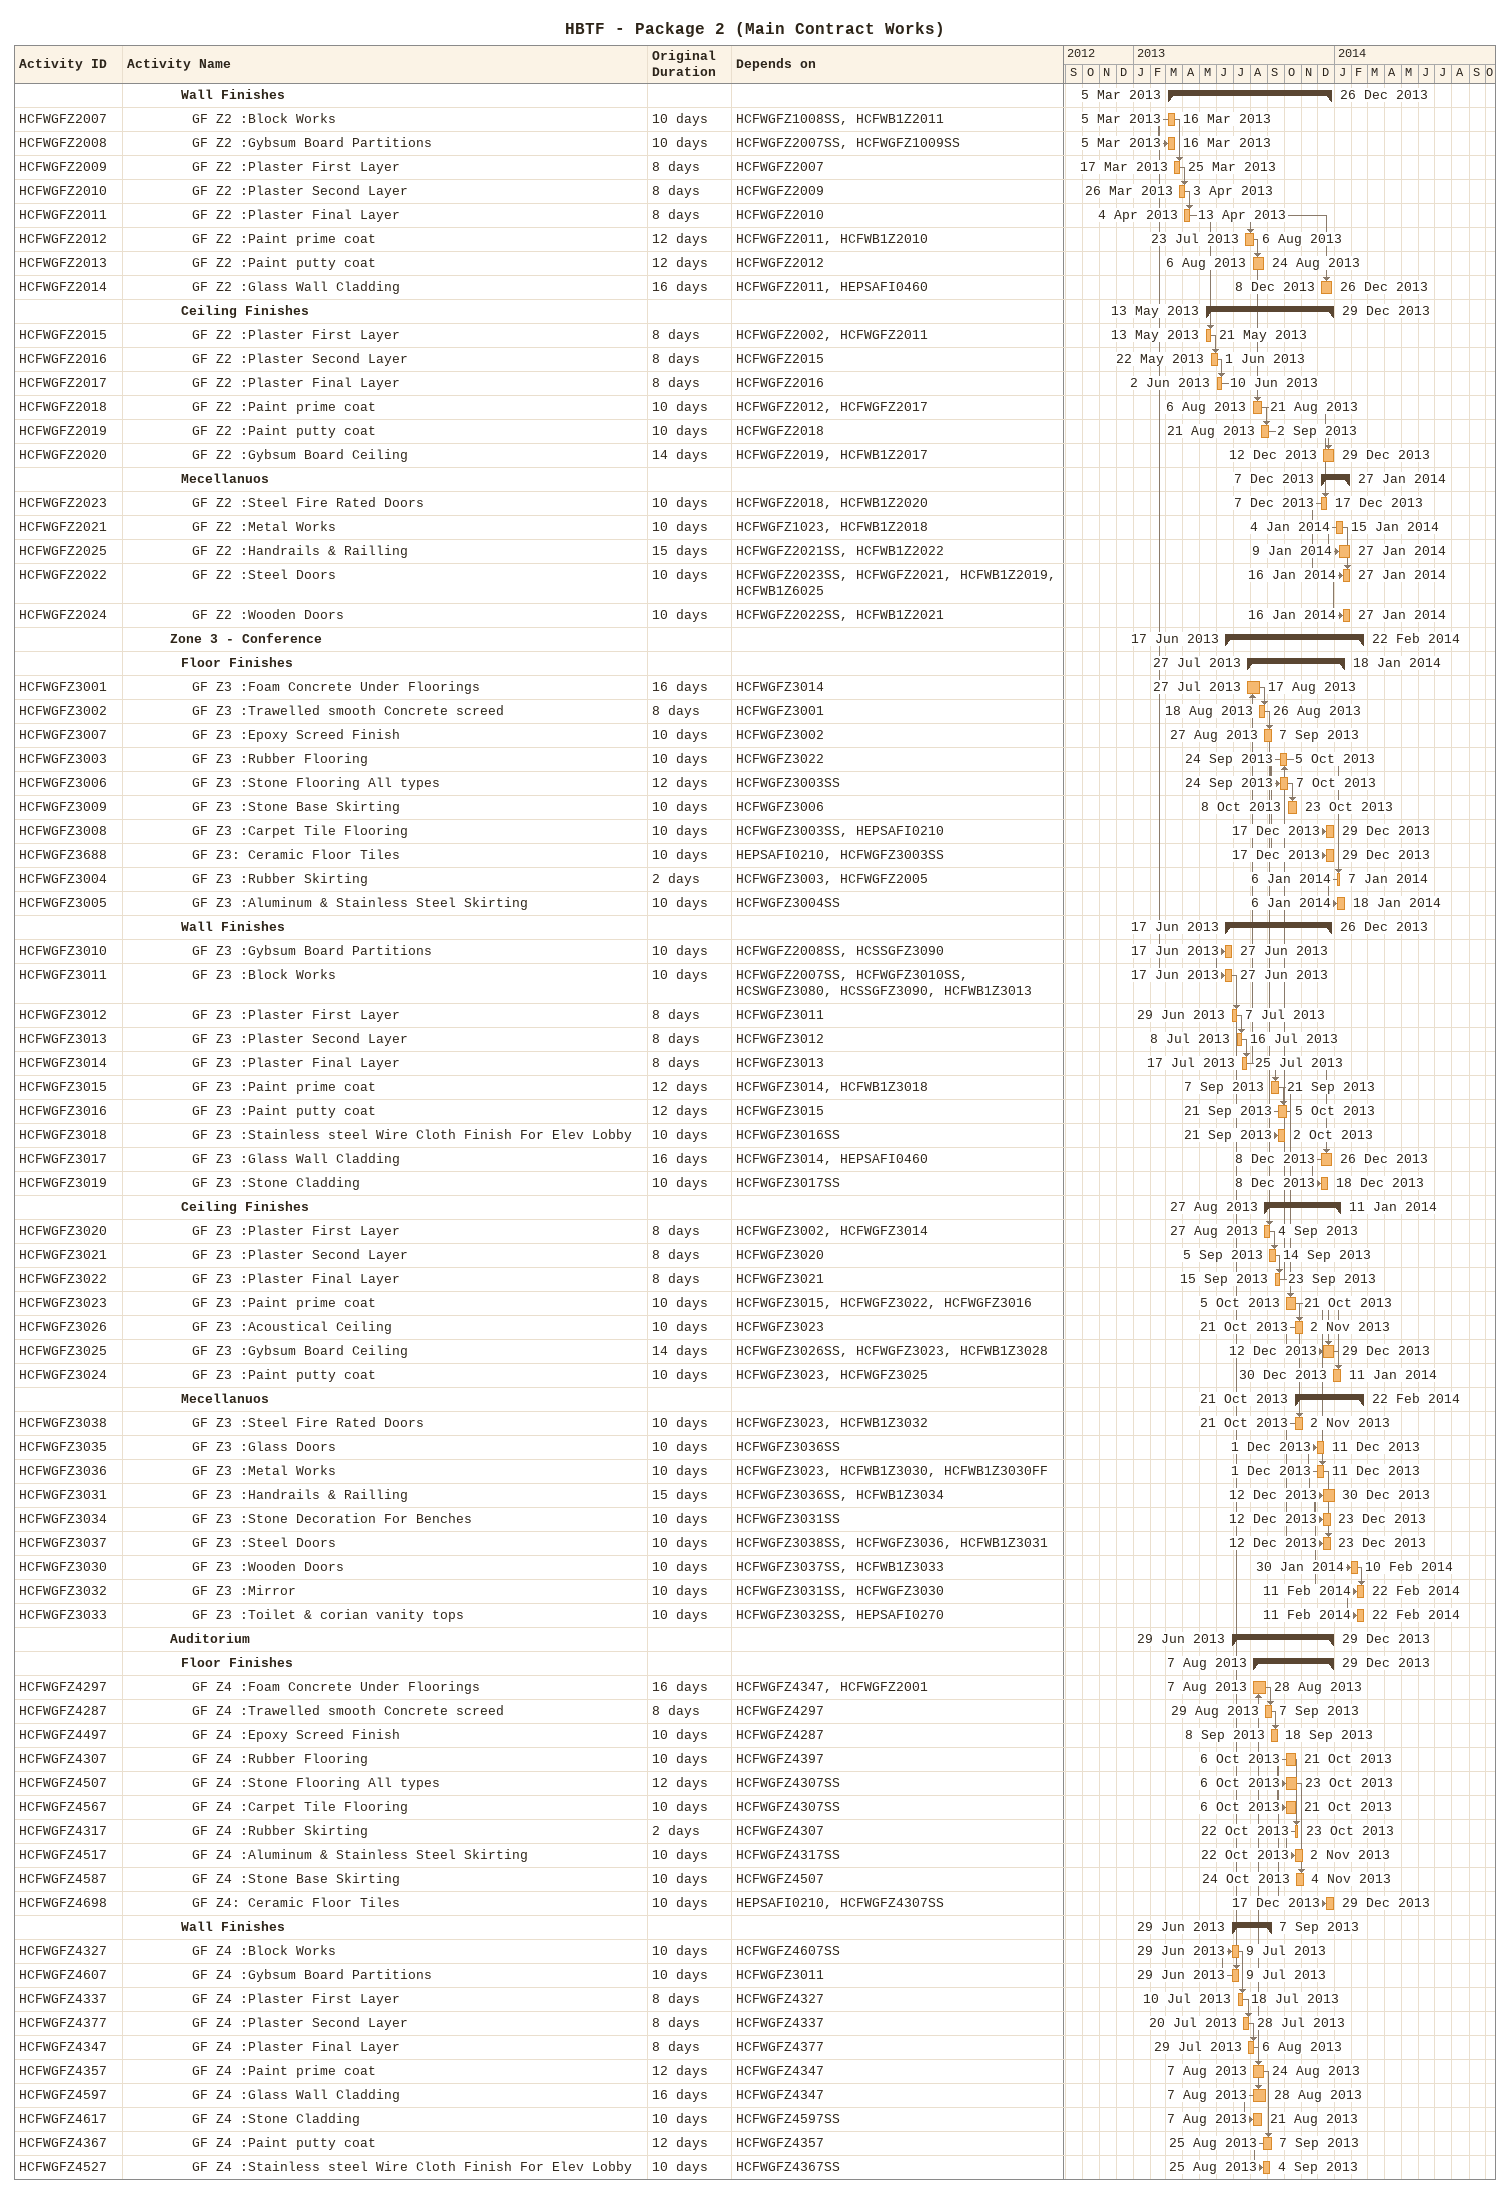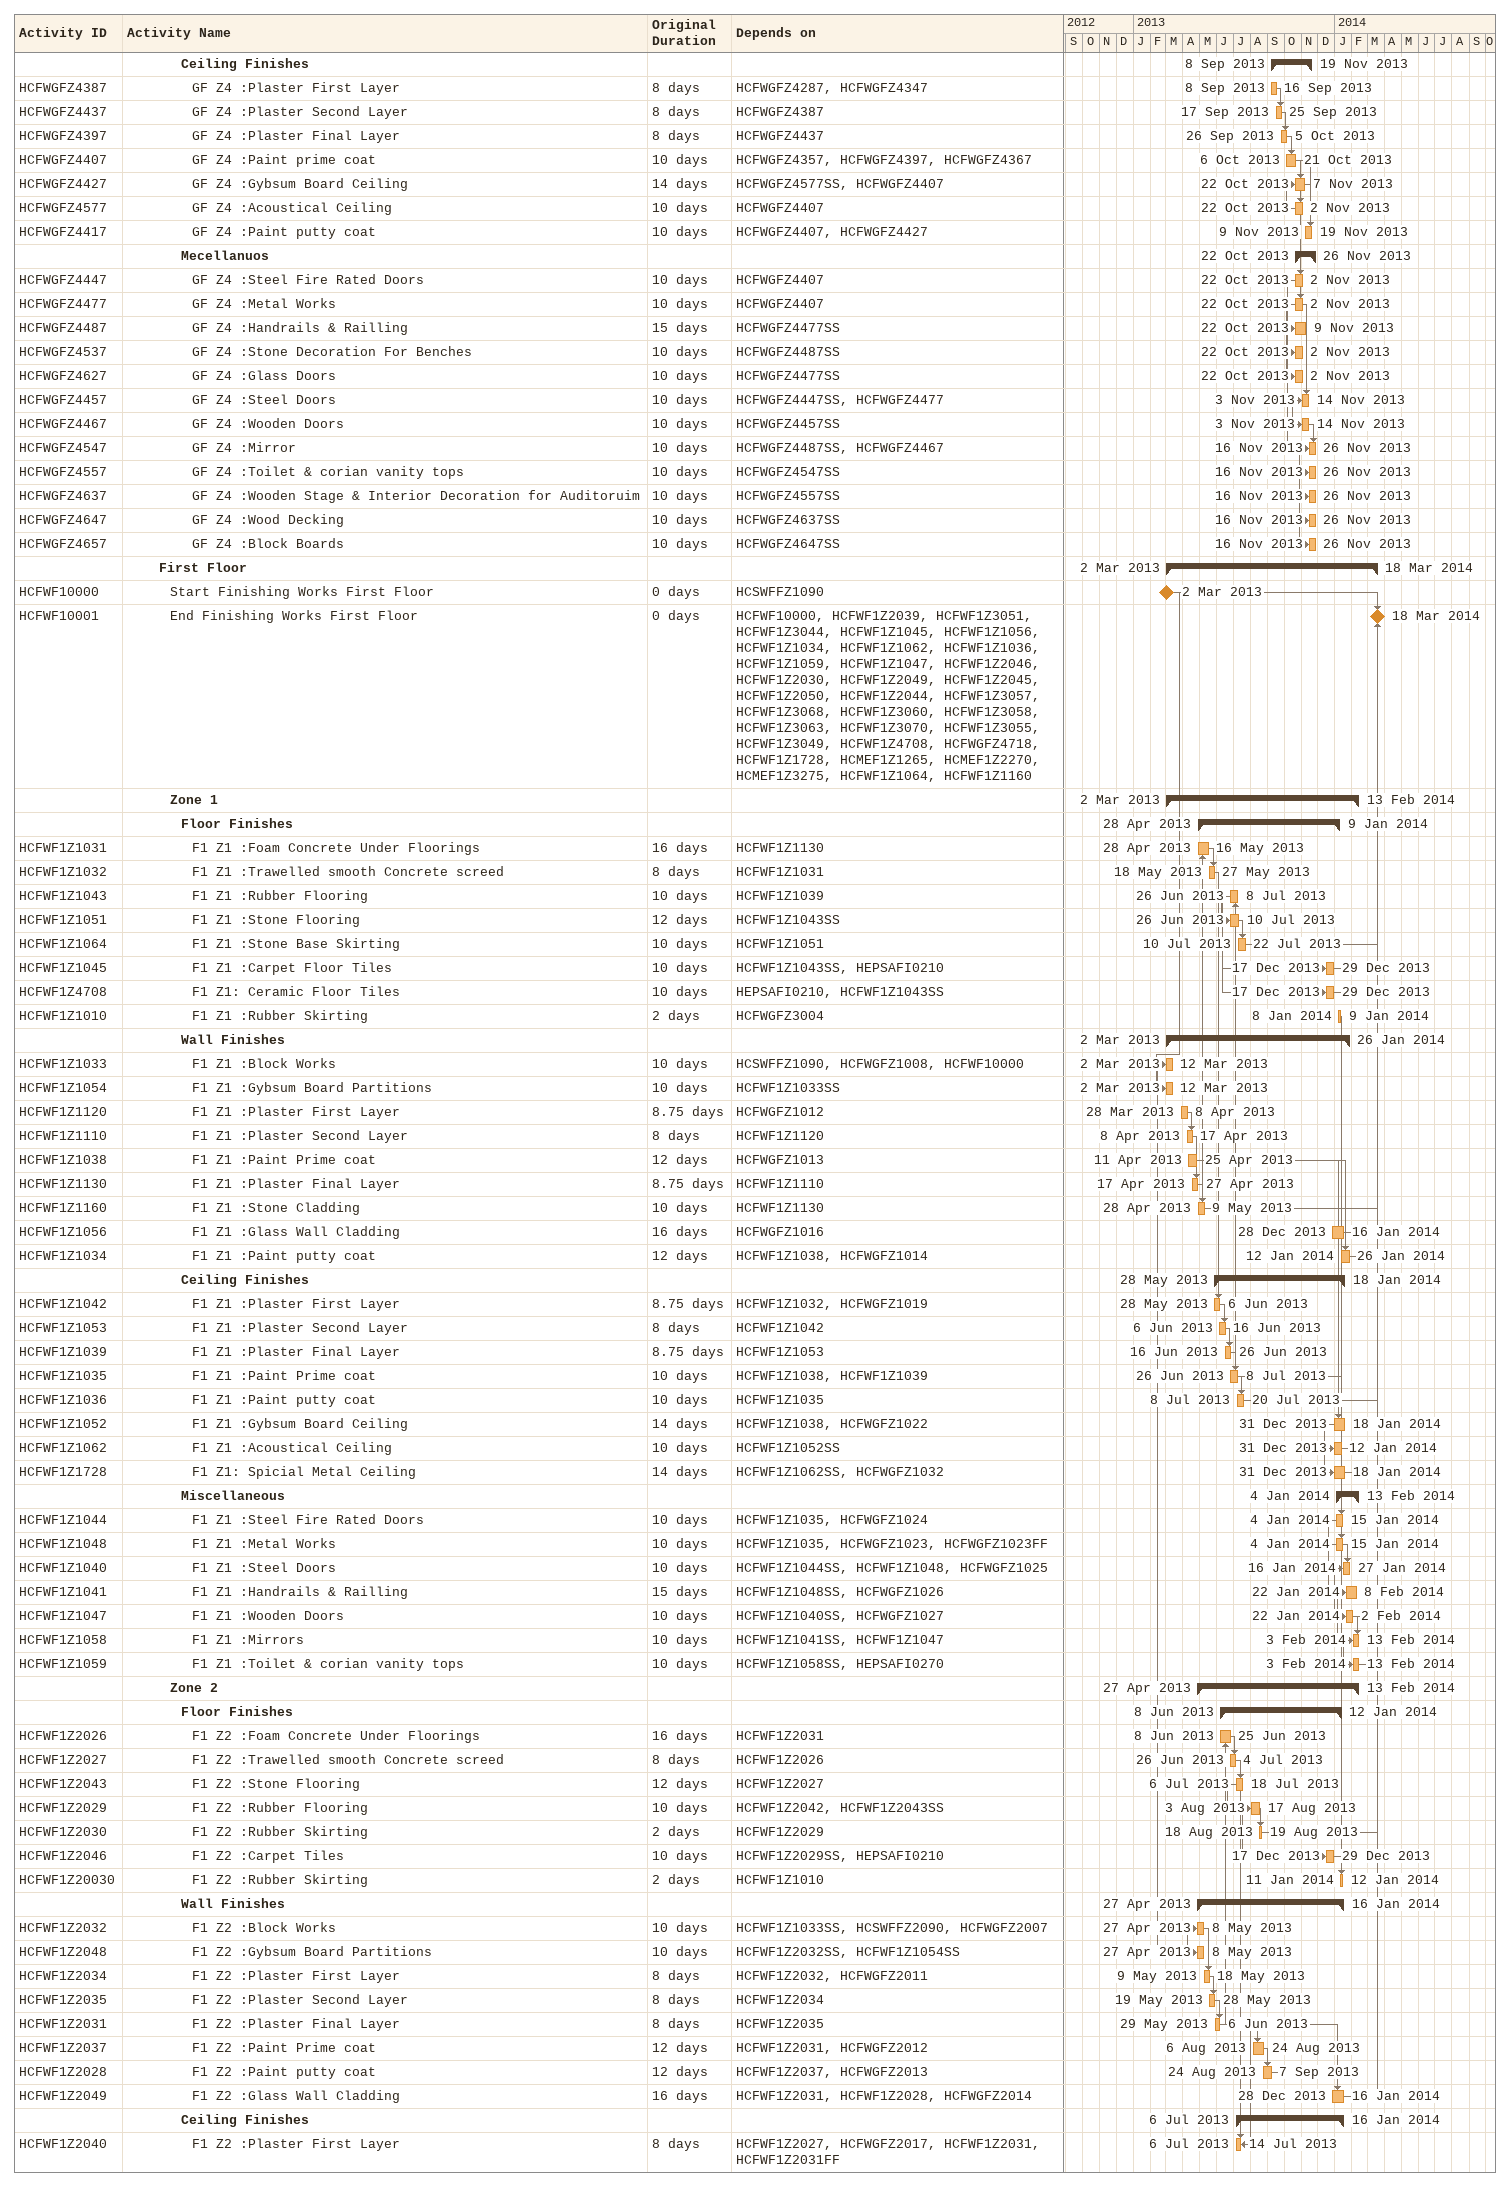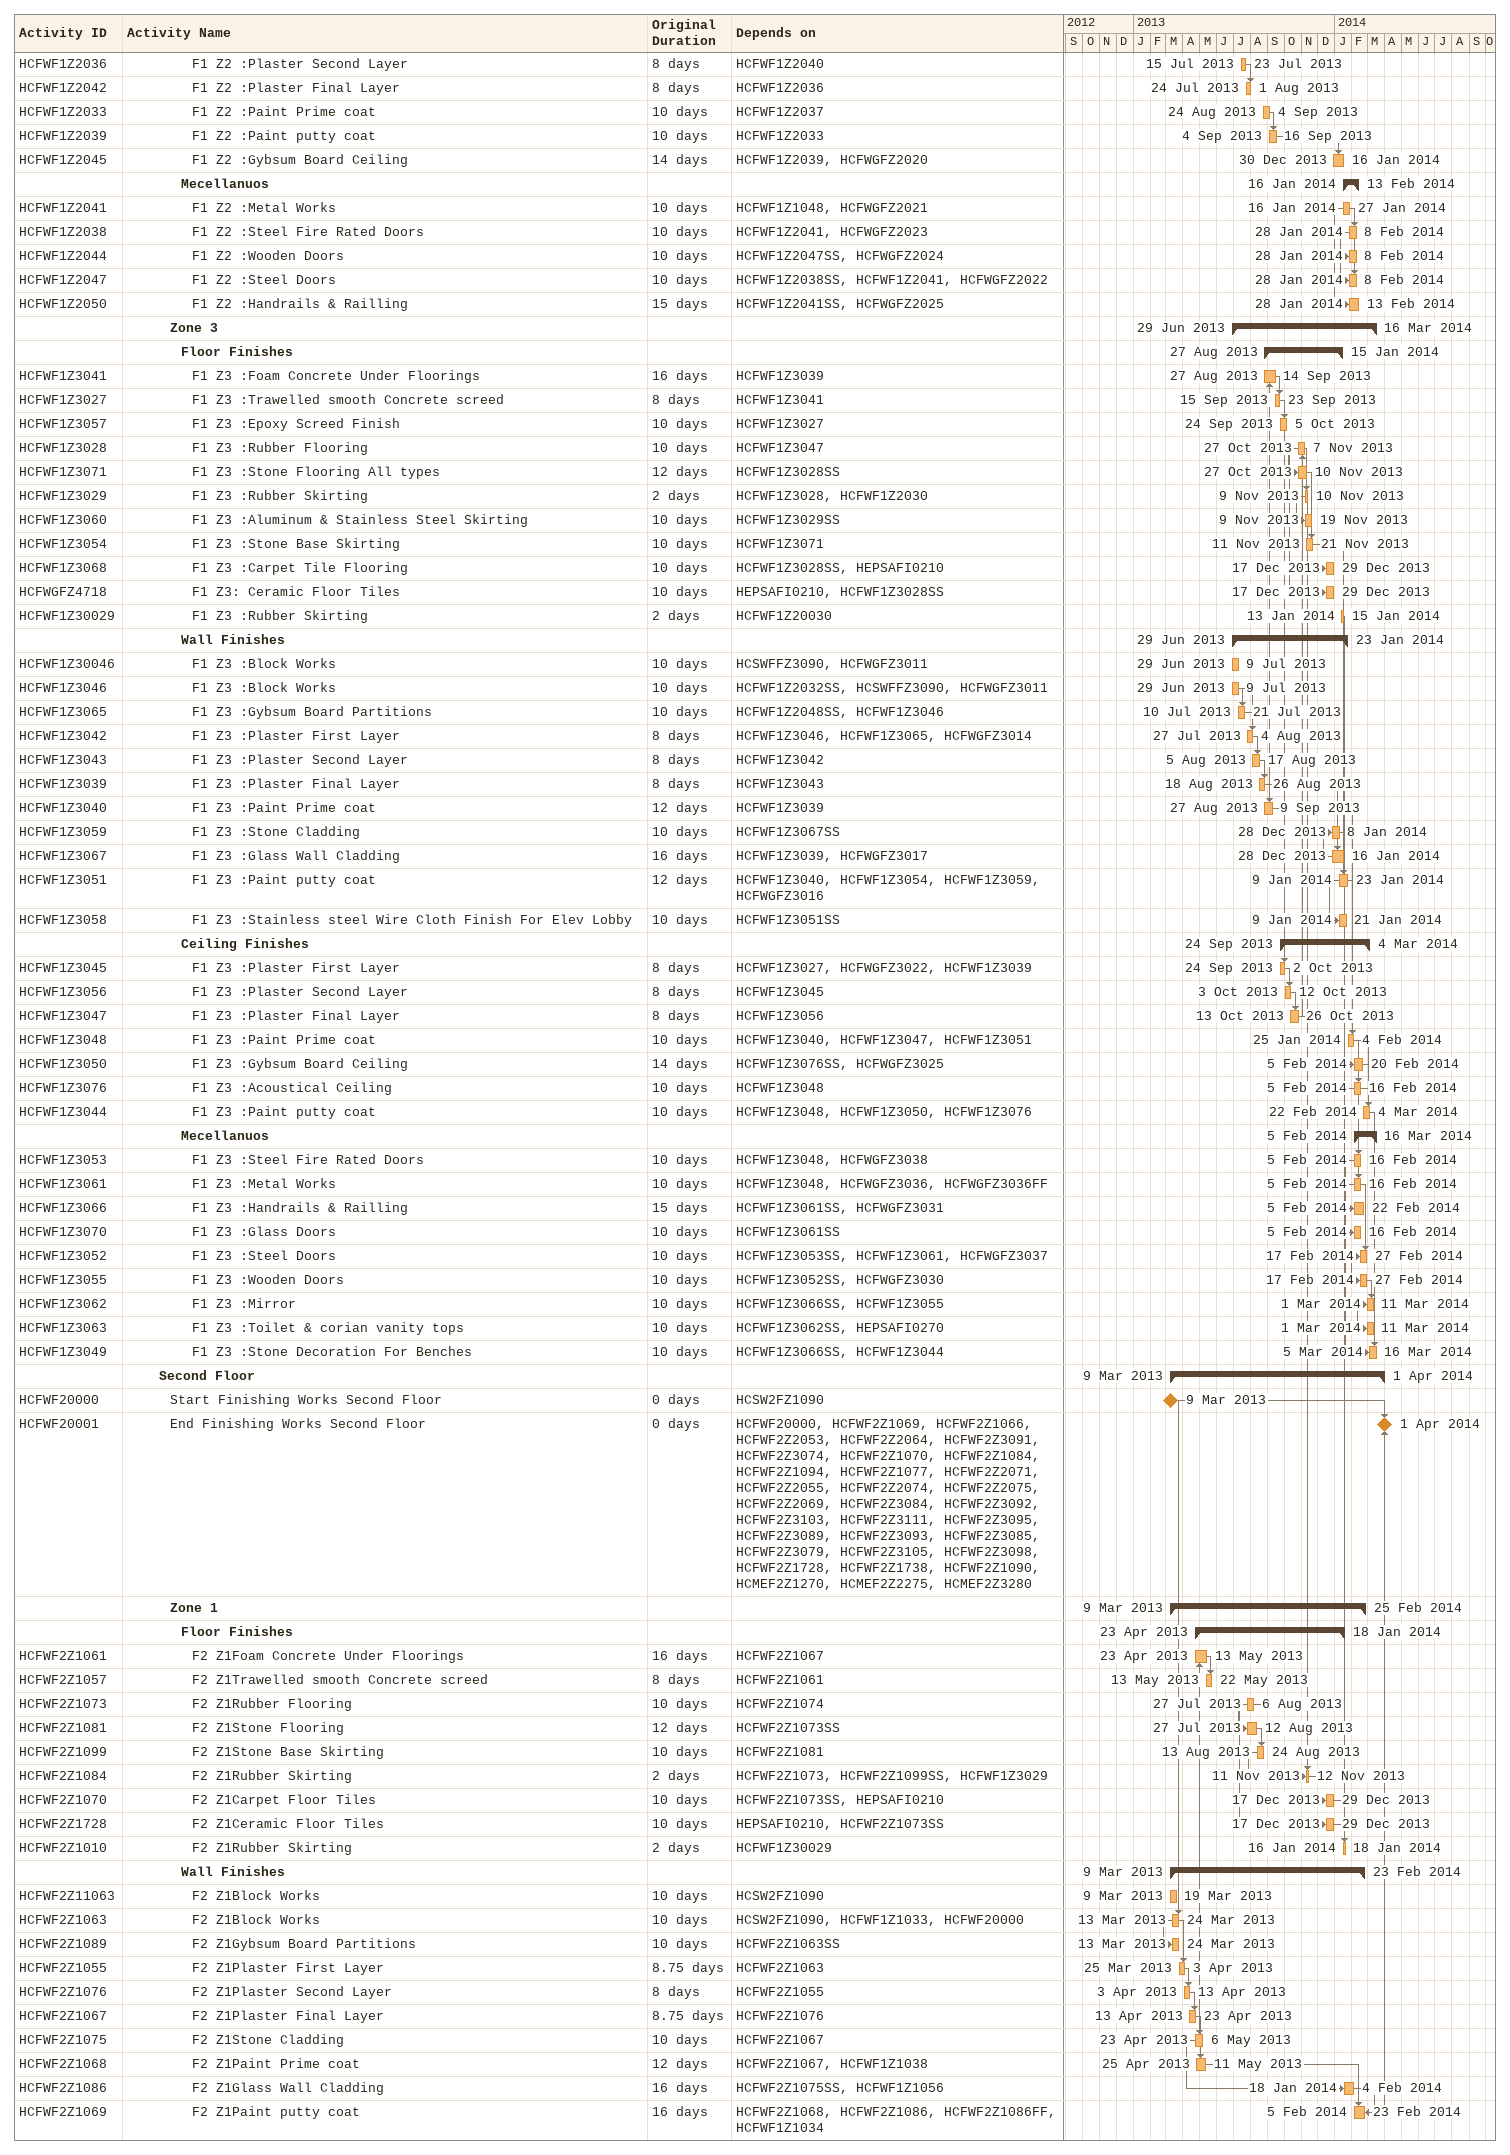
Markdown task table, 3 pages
HBTF - Package 2 (Main Contract Works)

| ID | Level | Task | Original duration | Start | Finish | Predecessors |
|---|---|---|---|---|---|---|
|  | 6 | **Wall Finishes** |  | 2013-03-05 | 2013-12-26 |  |
| HCFWGFZ2007 | 7 | GF Z2 :Block Works | 10d | 2013-03-05 | 2013-03-16 | HCFWGFZ1008SS, HCFWB1Z2011 |
| HCFWGFZ2008 | 7 | GF Z2 :Gybsum Board Partitions | 10d | 2013-03-05 | 2013-03-16 | HCFWGFZ2007SS, HCFWGFZ1009SS |
| HCFWGFZ2009 | 7 | GF Z2 :Plaster First Layer | 8d | 2013-03-17 | 2013-03-25 | HCFWGFZ2007 |
| HCFWGFZ2010 | 7 | GF Z2 :Plaster Second Layer | 8d | 2013-03-26 | 2013-04-03 | HCFWGFZ2009 |
| HCFWGFZ2011 | 7 | GF Z2 :Plaster Final Layer | 8d | 2013-04-04 | 2013-04-13 | HCFWGFZ2010 |
| HCFWGFZ2012 | 7 | GF Z2 :Paint prime coat | 12d | 2013-07-23 | 2013-08-06 | HCFWGFZ2011, HCFWB1Z2010 |
| HCFWGFZ2013 | 7 | GF Z2 :Paint putty coat | 12d | 2013-08-06 | 2013-08-24 | HCFWGFZ2012 |
| HCFWGFZ2014 | 7 | GF Z2 :Glass Wall Cladding | 16d | 2013-12-08 | 2013-12-26 | HCFWGFZ2011, HEPSAFI0460 |
|  | 6 | **Ceiling Finishes** |  | 2013-05-13 | 2013-12-29 |  |
| HCFWGFZ2015 | 7 | GF Z2 :Plaster First Layer | 8d | 2013-05-13 | 2013-05-21 | HCFWGFZ2002, HCFWGFZ2011 |
| HCFWGFZ2016 | 7 | GF Z2 :Plaster Second Layer | 8d | 2013-05-22 | 2013-06-01 | HCFWGFZ2015 |
| HCFWGFZ2017 | 7 | GF Z2 :Plaster Final Layer | 8d | 2013-06-02 | 2013-06-10 | HCFWGFZ2016 |
| HCFWGFZ2018 | 7 | GF Z2 :Paint prime coat | 10d | 2013-08-06 | 2013-08-21 | HCFWGFZ2012, HCFWGFZ2017 |
| HCFWGFZ2019 | 7 | GF Z2 :Paint putty coat | 10d | 2013-08-21 | 2013-09-02 | HCFWGFZ2018 |
| HCFWGFZ2020 | 7 | GF Z2 :Gybsum Board Ceiling | 14d | 2013-12-12 | 2013-12-29 | HCFWGFZ2019, HCFWB1Z2017 |
|  | 6 | **Mecellanuos** |  | 2013-12-07 | 2014-01-27 |  |
| HCFWGFZ2023 | 7 | GF Z2 :Steel Fire Rated Doors | 10d | 2013-12-07 | 2013-12-17 | HCFWGFZ2018, HCFWB1Z2020 |
| HCFWGFZ2021 | 7 | GF Z2 :Metal Works | 10d | 2014-01-04 | 2014-01-15 | HCFWGFZ1023, HCFWB1Z2018 |
| HCFWGFZ2025 | 7 | GF Z2 :Handrails & Railling | 15d | 2014-01-09 | 2014-01-27 | HCFWGFZ2021SS, HCFWB1Z2022 |
| HCFWGFZ2022 | 7 | GF Z2 :Steel Doors | 10d | 2014-01-16 | 2014-01-27 | HCFWGFZ2023SS, HCFWGFZ2021, HCFWB1Z2019, HCFWB1Z6025 |
| HCFWGFZ2024 | 7 | GF Z2 :Wooden Doors | 10d | 2014-01-16 | 2014-01-27 | HCFWGFZ2022SS, HCFWB1Z2021 |
|  | 5 | **Zone 3 - Conference** |  | 2013-06-17 | 2014-02-22 |  |
|  | 6 | **Floor Finishes** |  | 2013-07-27 | 2014-01-18 |  |
| HCFWGFZ3001 | 7 | GF Z3 :Foam Concrete Under Floorings | 16d | 2013-07-27 | 2013-08-17 | HCFWGFZ3014 |
| HCFWGFZ3002 | 7 | GF Z3 :Trawelled smooth Concrete screed | 8d | 2013-08-18 | 2013-08-26 | HCFWGFZ3001 |
| HCFWGFZ3007 | 7 | GF Z3 :Epoxy Screed Finish | 10d | 2013-08-27 | 2013-09-07 | HCFWGFZ3002 |
| HCFWGFZ3003 | 7 | GF Z3 :Rubber Flooring | 10d | 2013-09-24 | 2013-10-05 | HCFWGFZ3022 |
| HCFWGFZ3006 | 7 | GF Z3 :Stone Flooring All types | 12d | 2013-09-24 | 2013-10-07 | HCFWGFZ3003SS |
| HCFWGFZ3009 | 7 | GF Z3 :Stone Base Skirting | 10d | 2013-10-08 | 2013-10-23 | HCFWGFZ3006 |
| HCFWGFZ3008 | 7 | GF Z3 :Carpet Tile Flooring | 10d | 2013-12-17 | 2013-12-29 | HCFWGFZ3003SS, HEPSAFI0210 |
| HCFWGFZ3688 | 7 | GF Z3: Ceramic Floor Tiles | 10d | 2013-12-17 | 2013-12-29 | HEPSAFI0210, HCFWGFZ3003SS |
| HCFWGFZ3004 | 7 | GF Z3 :Rubber Skirting | 2d | 2014-01-06 | 2014-01-07 | HCFWGFZ3003, HCFWGFZ2005 |
| HCFWGFZ3005 | 7 | GF Z3 :Aluminum & Stainless Steel Skirting | 10d | 2014-01-06 | 2014-01-18 | HCFWGFZ3004SS |
|  | 6 | **Wall Finishes** |  | 2013-06-17 | 2013-12-26 |  |
| HCFWGFZ3010 | 7 | GF Z3 :Gybsum Board Partitions | 10d | 2013-06-17 | 2013-06-27 | HCFWGFZ2008SS, HCSSGFZ3090 |
| HCFWGFZ3011 | 7 | GF Z3 :Block Works | 10d | 2013-06-17 | 2013-06-27 | HCFWGFZ2007SS, HCFWGFZ3010SS, HCSWGFZ3080, HCSSGFZ3090, HCFWB1Z3013 |
| HCFWGFZ3012 | 7 | GF Z3 :Plaster First Layer | 8d | 2013-06-29 | 2013-07-07 | HCFWGFZ3011 |
| HCFWGFZ3013 | 7 | GF Z3 :Plaster Second Layer | 8d | 2013-07-08 | 2013-07-16 | HCFWGFZ3012 |
| HCFWGFZ3014 | 7 | GF Z3 :Plaster Final Layer | 8d | 2013-07-17 | 2013-07-25 | HCFWGFZ3013 |
| HCFWGFZ3015 | 7 | GF Z3 :Paint prime coat | 12d | 2013-09-07 | 2013-09-21 | HCFWGFZ3014, HCFWB1Z3018 |
| HCFWGFZ3016 | 7 | GF Z3 :Paint putty coat | 12d | 2013-09-21 | 2013-10-05 | HCFWGFZ3015 |
| HCFWGFZ3018 | 7 | GF Z3 :Stainless steel Wire Cloth Finish For Elev Lobby | 10d | 2013-09-21 | 2013-10-02 | HCFWGFZ3016SS |
| HCFWGFZ3017 | 7 | GF Z3 :Glass Wall Cladding | 16d | 2013-12-08 | 2013-12-26 | HCFWGFZ3014, HEPSAFI0460 |
| HCFWGFZ3019 | 7 | GF Z3 :Stone Cladding | 10d | 2013-12-08 | 2013-12-18 | HCFWGFZ3017SS |
|  | 6 | **Ceiling Finishes** |  | 2013-08-27 | 2014-01-11 |  |
| HCFWGFZ3020 | 7 | GF Z3 :Plaster First Layer | 8d | 2013-08-27 | 2013-09-04 | HCFWGFZ3002, HCFWGFZ3014 |
| HCFWGFZ3021 | 7 | GF Z3 :Plaster Second Layer | 8d | 2013-09-05 | 2013-09-14 | HCFWGFZ3020 |
| HCFWGFZ3022 | 7 | GF Z3 :Plaster Final Layer | 8d | 2013-09-15 | 2013-09-23 | HCFWGFZ3021 |
| HCFWGFZ3023 | 7 | GF Z3 :Paint prime coat | 10d | 2013-10-05 | 2013-10-21 | HCFWGFZ3015, HCFWGFZ3022, HCFWGFZ3016 |
| HCFWGFZ3026 | 7 | GF Z3 :Acoustical Ceiling | 10d | 2013-10-21 | 2013-11-02 | HCFWGFZ3023 |
| HCFWGFZ3025 | 7 | GF Z3 :Gybsum Board Ceiling | 14d | 2013-12-12 | 2013-12-29 | HCFWGFZ3026SS, HCFWGFZ3023, HCFWB1Z3028 |
| HCFWGFZ3024 | 7 | GF Z3 :Paint putty coat | 10d | 2013-12-30 | 2014-01-11 | HCFWGFZ3023, HCFWGFZ3025 |
|  | 6 | **Mecellanuos** |  | 2013-10-21 | 2014-02-22 |  |
| HCFWGFZ3038 | 7 | GF Z3 :Steel Fire Rated Doors | 10d | 2013-10-21 | 2013-11-02 | HCFWGFZ3023, HCFWB1Z3032 |
| HCFWGFZ3035 | 7 | GF Z3 :Glass Doors | 10d | 2013-12-01 | 2013-12-11 | HCFWGFZ3036SS |
| HCFWGFZ3036 | 7 | GF Z3 :Metal Works | 10d | 2013-12-01 | 2013-12-11 | HCFWGFZ3023, HCFWB1Z3030, HCFWB1Z3030FF |
| HCFWGFZ3031 | 7 | GF Z3 :Handrails & Railling | 15d | 2013-12-12 | 2013-12-30 | HCFWGFZ3036SS, HCFWB1Z3034 |
| HCFWGFZ3034 | 7 | GF Z3 :Stone Decoration For Benches | 10d | 2013-12-12 | 2013-12-23 | HCFWGFZ3031SS |
| HCFWGFZ3037 | 7 | GF Z3 :Steel Doors | 10d | 2013-12-12 | 2013-12-23 | HCFWGFZ3038SS, HCFWGFZ3036, HCFWB1Z3031 |
| HCFWGFZ3030 | 7 | GF Z3 :Wooden Doors | 10d | 2014-01-30 | 2014-02-10 | HCFWGFZ3037SS, HCFWB1Z3033 |
| HCFWGFZ3032 | 7 | GF Z3 :Mirror | 10d | 2014-02-11 | 2014-02-22 | HCFWGFZ3031SS, HCFWGFZ3030 |
| HCFWGFZ3033 | 7 | GF Z3 :Toilet & corian vanity tops | 10d | 2014-02-11 | 2014-02-22 | HCFWGFZ3032SS, HEPSAFI0270 |
|  | 5 | **Auditorium** |  | 2013-06-29 | 2013-12-29 |  |
|  | 6 | **Floor Finishes** |  | 2013-08-07 | 2013-12-29 |  |
| HCFWGFZ4297 | 7 | GF Z4 :Foam Concrete Under Floorings | 16d | 2013-08-07 | 2013-08-28 | HCFWGFZ4347, HCFWGFZ2001 |
| HCFWGFZ4287 | 7 | GF Z4 :Trawelled smooth Concrete screed | 8d | 2013-08-29 | 2013-09-07 | HCFWGFZ4297 |
| HCFWGFZ4497 | 7 | GF Z4 :Epoxy Screed Finish | 10d | 2013-09-08 | 2013-09-18 | HCFWGFZ4287 |
| HCFWGFZ4307 | 7 | GF Z4 :Rubber Flooring | 10d | 2013-10-06 | 2013-10-21 | HCFWGFZ4397 |
| HCFWGFZ4507 | 7 | GF Z4 :Stone Flooring All types | 12d | 2013-10-06 | 2013-10-23 | HCFWGFZ4307SS |
| HCFWGFZ4567 | 7 | GF Z4 :Carpet Tile Flooring | 10d | 2013-10-06 | 2013-10-21 | HCFWGFZ4307SS |
| HCFWGFZ4317 | 7 | GF Z4 :Rubber Skirting | 2d | 2013-10-22 | 2013-10-23 | HCFWGFZ4307 |
| HCFWGFZ4517 | 7 | GF Z4 :Aluminum & Stainless Steel Skirting | 10d | 2013-10-22 | 2013-11-02 | HCFWGFZ4317SS |
| HCFWGFZ4587 | 7 | GF Z4 :Stone Base Skirting | 10d | 2013-10-24 | 2013-11-04 | HCFWGFZ4507 |
| HCFWGFZ4698 | 7 | GF Z4: Ceramic Floor Tiles | 10d | 2013-12-17 | 2013-12-29 | HEPSAFI0210, HCFWGFZ4307SS |
|  | 6 | **Wall Finishes** |  | 2013-06-29 | 2013-09-07 |  |
| HCFWGFZ4327 | 7 | GF Z4 :Block Works | 10d | 2013-06-29 | 2013-07-09 | HCFWGFZ4607SS |
| HCFWGFZ4607 | 7 | GF Z4 :Gybsum Board Partitions | 10d | 2013-06-29 | 2013-07-09 | HCFWGFZ3011 |
| HCFWGFZ4337 | 7 | GF Z4 :Plaster First Layer | 8d | 2013-07-10 | 2013-07-18 | HCFWGFZ4327 |
| HCFWGFZ4377 | 7 | GF Z4 :Plaster Second Layer | 8d | 2013-07-20 | 2013-07-28 | HCFWGFZ4337 |
| HCFWGFZ4347 | 7 | GF Z4 :Plaster Final Layer | 8d | 2013-07-29 | 2013-08-06 | HCFWGFZ4377 |
| HCFWGFZ4357 | 7 | GF Z4 :Paint prime coat | 12d | 2013-08-07 | 2013-08-24 | HCFWGFZ4347 |
| HCFWGFZ4597 | 7 | GF Z4 :Glass Wall Cladding | 16d | 2013-08-07 | 2013-08-28 | HCFWGFZ4347 |
| HCFWGFZ4617 | 7 | GF Z4 :Stone Cladding | 10d | 2013-08-07 | 2013-08-21 | HCFWGFZ4597SS |
| HCFWGFZ4367 | 7 | GF Z4 :Paint putty coat | 12d | 2013-08-25 | 2013-09-07 | HCFWGFZ4357 |
| HCFWGFZ4527 | 7 | GF Z4 :Stainless steel Wire Cloth Finish For Elev Lobby | 10d | 2013-08-25 | 2013-09-04 | HCFWGFZ4367SS |
|  | 6 | **Ceiling Finishes** |  | 2013-09-08 | 2013-11-19 |  |
| HCFWGFZ4387 | 7 | GF Z4 :Plaster First Layer | 8d | 2013-09-08 | 2013-09-16 | HCFWGFZ4287, HCFWGFZ4347 |
| HCFWGFZ4437 | 7 | GF Z4 :Plaster Second Layer | 8d | 2013-09-17 | 2013-09-25 | HCFWGFZ4387 |
| HCFWGFZ4397 | 7 | GF Z4 :Plaster Final Layer | 8d | 2013-09-26 | 2013-10-05 | HCFWGFZ4437 |
| HCFWGFZ4407 | 7 | GF Z4 :Paint prime coat | 10d | 2013-10-06 | 2013-10-21 | HCFWGFZ4357, HCFWGFZ4397, HCFWGFZ4367 |
| HCFWGFZ4427 | 7 | GF Z4 :Gybsum Board Ceiling | 14d | 2013-10-22 | 2013-11-07 | HCFWGFZ4577SS, HCFWGFZ4407 |
| HCFWGFZ4577 | 7 | GF Z4 :Acoustical Ceiling | 10d | 2013-10-22 | 2013-11-02 | HCFWGFZ4407 |
| HCFWGFZ4417 | 7 | GF Z4 :Paint putty coat | 10d | 2013-11-09 | 2013-11-19 | HCFWGFZ4407, HCFWGFZ4427 |
|  | 6 | **Mecellanuos** |  | 2013-10-22 | 2013-11-26 |  |
| HCFWGFZ4447 | 7 | GF Z4 :Steel Fire Rated Doors | 10d | 2013-10-22 | 2013-11-02 | HCFWGFZ4407 |
| HCFWGFZ4477 | 7 | GF Z4 :Metal Works | 10d | 2013-10-22 | 2013-11-02 | HCFWGFZ4407 |
| HCFWGFZ4487 | 7 | GF Z4 :Handrails & Railling | 15d | 2013-10-22 | 2013-11-09 | HCFWGFZ4477SS |
| HCFWGFZ4537 | 7 | GF Z4 :Stone Decoration For Benches | 10d | 2013-10-22 | 2013-11-02 | HCFWGFZ4487SS |
| HCFWGFZ4627 | 7 | GF Z4 :Glass Doors | 10d | 2013-10-22 | 2013-11-02 | HCFWGFZ4477SS |
| HCFWGFZ4457 | 7 | GF Z4 :Steel Doors | 10d | 2013-11-03 | 2013-11-14 | HCFWGFZ4447SS, HCFWGFZ4477 |
| HCFWGFZ4467 | 7 | GF Z4 :Wooden Doors | 10d | 2013-11-03 | 2013-11-14 | HCFWGFZ4457SS |
| HCFWGFZ4547 | 7 | GF Z4 :Mirror | 10d | 2013-11-16 | 2013-11-26 | HCFWGFZ4487SS, HCFWGFZ4467 |
| HCFWGFZ4557 | 7 | GF Z4 :Toilet & corian vanity tops | 10d | 2013-11-16 | 2013-11-26 | HCFWGFZ4547SS |
| HCFWGFZ4637 | 7 | GF Z4 :Wooden Stage & Interior Decoration for Auditoruim | 10d | 2013-11-16 | 2013-11-26 | HCFWGFZ4557SS |
| HCFWGFZ4647 | 7 | GF Z4 :Wood Decking | 10d | 2013-11-16 | 2013-11-26 | HCFWGFZ4637SS |
| HCFWGFZ4657 | 7 | GF Z4 :Block Boards | 10d | 2013-11-16 | 2013-11-26 | HCFWGFZ4647SS |
|  | 4 | **First Floor** |  | 2013-03-02 | 2014-03-18 |  |
| HCFWF10000 | 5 | Start Finishing Works First Floor | 0d | 2013-03-02 | 2013-03-02 | HCSWFFZ1090 |
| HCFWF10001 | 5 | End Finishing Works First Floor | 0d | 2014-03-18 | 2014-03-18 | HCFWF10000, HCFWF1Z2039, HCFWF1Z3051, HCFWF1Z3044, HCFWF1Z1045, HCFWF1Z1056, HCFWF1Z1034, HCFWF1Z1062, HCFWF1Z1036, HCFWF1Z1059, HCFWF1Z1047, HCFWF1Z2046, HCFWF1Z2030, HCFWF1Z2049, HCFWF1Z2045, HCFWF1Z2050, HCFWF1Z2044, HCFWF1Z3057, HCFWF1Z3068, HCFWF1Z3060, HCFWF1Z3058, HCFWF1Z3063, HCFWF1Z3070, HCFWF1Z3055, HCFWF1Z3049, HCFWF1Z4708, HCFWGFZ4718, HCFWF1Z1728, HCMEF1Z1265, HCMEF1Z2270, HCMEF1Z3275, HCFWF1Z1064, HCFWF1Z1160 |
|  | 5 | **Zone 1** |  | 2013-03-02 | 2014-02-13 |  |
|  | 6 | **Floor Finishes** |  | 2013-04-28 | 2014-01-09 |  |
| HCFWF1Z1031 | 7 | F1 Z1 :Foam Concrete Under Floorings | 16d | 2013-04-28 | 2013-05-16 | HCFWF1Z1130 |
| HCFWF1Z1032 | 7 | F1 Z1 :Trawelled smooth Concrete screed | 8d | 2013-05-18 | 2013-05-27 | HCFWF1Z1031 |
| HCFWF1Z1043 | 7 | F1 Z1 :Rubber Flooring | 10d | 2013-06-26 | 2013-07-08 | HCFWF1Z1039 |
| HCFWF1Z1051 | 7 | F1 Z1 :Stone Flooring | 12d | 2013-06-26 | 2013-07-10 | HCFWF1Z1043SS |
| HCFWF1Z1064 | 7 | F1 Z1 :Stone Base Skirting | 10d | 2013-07-10 | 2013-07-22 | HCFWF1Z1051 |
| HCFWF1Z1045 | 7 | F1 Z1 :Carpet Floor Tiles | 10d | 2013-12-17 | 2013-12-29 | HCFWF1Z1043SS, HEPSAFI0210 |
| HCFWF1Z4708 | 7 | F1 Z1: Ceramic Floor Tiles | 10d | 2013-12-17 | 2013-12-29 | HEPSAFI0210, HCFWF1Z1043SS |
| HCFWF1Z1010 | 7 | F1 Z1 :Rubber Skirting | 2d | 2014-01-08 | 2014-01-09 | HCFWGFZ3004 |
|  | 6 | **Wall Finishes** |  | 2013-03-02 | 2014-01-26 |  |
| HCFWF1Z1033 | 7 | F1 Z1 :Block Works | 10d | 2013-03-02 | 2013-03-12 | HCSWFFZ1090, HCFWGFZ1008, HCFWF10000 |
| HCFWF1Z1054 | 7 | F1 Z1 :Gybsum Board Partitions | 10d | 2013-03-02 | 2013-03-12 | HCFWF1Z1033SS |
| HCFWF1Z1120 | 7 | F1 Z1 :Plaster First Layer | 8.75d | 2013-03-28 | 2013-04-08 | HCFWGFZ1012 |
| HCFWF1Z1110 | 7 | F1 Z1 :Plaster Second Layer | 8d | 2013-04-08 | 2013-04-17 | HCFWF1Z1120 |
| HCFWF1Z1038 | 7 | F1 Z1 :Paint Prime coat | 12d | 2013-04-11 | 2013-04-25 | HCFWGFZ1013 |
| HCFWF1Z1130 | 7 | F1 Z1 :Plaster Final Layer | 8.75d | 2013-04-17 | 2013-04-27 | HCFWF1Z1110 |
| HCFWF1Z1160 | 7 | F1 Z1 :Stone Cladding | 10d | 2013-04-28 | 2013-05-09 | HCFWF1Z1130 |
| HCFWF1Z1056 | 7 | F1 Z1 :Glass Wall Cladding | 16d | 2013-12-28 | 2014-01-16 | HCFWGFZ1016 |
| HCFWF1Z1034 | 7 | F1 Z1 :Paint putty coat | 12d | 2014-01-12 | 2014-01-26 | HCFWF1Z1038, HCFWGFZ1014 |
|  | 6 | **Ceiling Finishes** |  | 2013-05-28 | 2014-01-18 |  |
| HCFWF1Z1042 | 7 | F1 Z1 :Plaster First Layer | 8.75d | 2013-05-28 | 2013-06-06 | HCFWF1Z1032, HCFWGFZ1019 |
| HCFWF1Z1053 | 7 | F1 Z1 :Plaster Second Layer | 8d | 2013-06-06 | 2013-06-16 | HCFWF1Z1042 |
| HCFWF1Z1039 | 7 | F1 Z1 :Plaster Final Layer | 8.75d | 2013-06-16 | 2013-06-26 | HCFWF1Z1053 |
| HCFWF1Z1035 | 7 | F1 Z1 :Paint Prime coat | 10d | 2013-06-26 | 2013-07-08 | HCFWF1Z1038, HCFWF1Z1039 |
| HCFWF1Z1036 | 7 | F1 Z1 :Paint putty coat | 10d | 2013-07-08 | 2013-07-20 | HCFWF1Z1035 |
| HCFWF1Z1052 | 7 | F1 Z1 :Gybsum Board Ceiling | 14d | 2013-12-31 | 2014-01-18 | HCFWF1Z1038, HCFWGFZ1022 |
| HCFWF1Z1062 | 7 | F1 Z1 :Acoustical Ceiling | 10d | 2013-12-31 | 2014-01-12 | HCFWF1Z1052SS |
| HCFWF1Z1728 | 7 | F1 Z1: Spicial Metal Ceiling | 14d | 2013-12-31 | 2014-01-18 | HCFWF1Z1062SS, HCFWGFZ1032 |
|  | 6 | **Miscellaneous** |  | 2014-01-04 | 2014-02-13 |  |
| HCFWF1Z1044 | 7 | F1 Z1 :Steel Fire Rated Doors | 10d | 2014-01-04 | 2014-01-15 | HCFWF1Z1035, HCFWGFZ1024 |
| HCFWF1Z1048 | 7 | F1 Z1 :Metal Works | 10d | 2014-01-04 | 2014-01-15 | HCFWF1Z1035, HCFWGFZ1023, HCFWGFZ1023FF |
| HCFWF1Z1040 | 7 | F1 Z1 :Steel Doors | 10d | 2014-01-16 | 2014-01-27 | HCFWF1Z1044SS, HCFWF1Z1048, HCFWGFZ1025 |
| HCFWF1Z1041 | 7 | F1 Z1 :Handrails & Railling | 15d | 2014-01-22 | 2014-02-08 | HCFWF1Z1048SS, HCFWGFZ1026 |
| HCFWF1Z1047 | 7 | F1 Z1 :Wooden Doors | 10d | 2014-01-22 | 2014-02-02 | HCFWF1Z1040SS, HCFWGFZ1027 |
| HCFWF1Z1058 | 7 | F1 Z1 :Mirrors | 10d | 2014-02-03 | 2014-02-13 | HCFWF1Z1041SS, HCFWF1Z1047 |
| HCFWF1Z1059 | 7 | F1 Z1 :Toilet & corian vanity tops | 10d | 2014-02-03 | 2014-02-13 | HCFWF1Z1058SS, HEPSAFI0270 |
|  | 5 | **Zone 2** |  | 2013-04-27 | 2014-02-13 |  |
|  | 6 | **Floor Finishes** |  | 2013-06-08 | 2014-01-12 |  |
| HCFWF1Z2026 | 7 | F1 Z2 :Foam Concrete Under Floorings | 16d | 2013-06-08 | 2013-06-25 | HCFWF1Z2031 |
| HCFWF1Z2027 | 7 | F1 Z2 :Trawelled smooth Concrete screed | 8d | 2013-06-26 | 2013-07-04 | HCFWF1Z2026 |
| HCFWF1Z2043 | 7 | F1 Z2 :Stone Flooring | 12d | 2013-07-06 | 2013-07-18 | HCFWF1Z2027 |
| HCFWF1Z2029 | 7 | F1 Z2 :Rubber Flooring | 10d | 2013-08-03 | 2013-08-17 | HCFWF1Z2042, HCFWF1Z2043SS |
| HCFWF1Z2030 | 7 | F1 Z2 :Rubber Skirting | 2d | 2013-08-18 | 2013-08-19 | HCFWF1Z2029 |
| HCFWF1Z2046 | 7 | F1 Z2 :Carpet Tiles | 10d | 2013-12-17 | 2013-12-29 | HCFWF1Z2029SS, HEPSAFI0210 |
| HCFWF1Z20030 | 7 | F1 Z2 :Rubber Skirting | 2d | 2014-01-11 | 2014-01-12 | HCFWF1Z1010 |
|  | 6 | **Wall Finishes** |  | 2013-04-27 | 2014-01-16 |  |
| HCFWF1Z2032 | 7 | F1 Z2 :Block Works | 10d | 2013-04-27 | 2013-05-08 | HCFWF1Z1033SS, HCSWFFZ2090, HCFWGFZ2007 |
| HCFWF1Z2048 | 7 | F1 Z2 :Gybsum Board Partitions | 10d | 2013-04-27 | 2013-05-08 | HCFWF1Z2032SS, HCFWF1Z1054SS |
| HCFWF1Z2034 | 7 | F1 Z2 :Plaster First Layer | 8d | 2013-05-09 | 2013-05-18 | HCFWF1Z2032, HCFWGFZ2011 |
| HCFWF1Z2035 | 7 | F1 Z2 :Plaster Second Layer | 8d | 2013-05-19 | 2013-05-28 | HCFWF1Z2034 |
| HCFWF1Z2031 | 7 | F1 Z2 :Plaster Final Layer | 8d | 2013-05-29 | 2013-06-06 | HCFWF1Z2035 |
| HCFWF1Z2037 | 7 | F1 Z2 :Paint Prime coat | 12d | 2013-08-06 | 2013-08-24 | HCFWF1Z2031, HCFWGFZ2012 |
| HCFWF1Z2028 | 7 | F1 Z2 :Paint putty coat | 12d | 2013-08-24 | 2013-09-07 | HCFWF1Z2037, HCFWGFZ2013 |
| HCFWF1Z2049 | 7 | F1 Z2 :Glass Wall Cladding | 16d | 2013-12-28 | 2014-01-16 | HCFWF1Z2031, HCFWF1Z2028, HCFWGFZ2014 |
|  | 6 | **Ceiling Finishes** |  | 2013-07-06 | 2014-01-16 |  |
| HCFWF1Z2040 | 7 | F1 Z2 :Plaster First Layer | 8d | 2013-07-06 | 2013-07-14 | HCFWF1Z2027, HCFWGFZ2017, HCFWF1Z2031, HCFWF1Z2031FF |
| HCFWF1Z2036 | 7 | F1 Z2 :Plaster Second Layer | 8d | 2013-07-15 | 2013-07-23 | HCFWF1Z2040 |
| HCFWF1Z2042 | 7 | F1 Z2 :Plaster Final Layer | 8d | 2013-07-24 | 2013-08-01 | HCFWF1Z2036 |
| HCFWF1Z2033 | 7 | F1 Z2 :Paint Prime coat | 10d | 2013-08-24 | 2013-09-04 | HCFWF1Z2037 |
| HCFWF1Z2039 | 7 | F1 Z2 :Paint putty coat | 10d | 2013-09-04 | 2013-09-16 | HCFWF1Z2033 |
| HCFWF1Z2045 | 7 | F1 Z2 :Gybsum Board Ceiling | 14d | 2013-12-30 | 2014-01-16 | HCFWF1Z2039, HCFWGFZ2020 |
|  | 6 | **Mecellanuos** |  | 2014-01-16 | 2014-02-13 |  |
| HCFWF1Z2041 | 7 | F1 Z2 :Metal Works | 10d | 2014-01-16 | 2014-01-27 | HCFWF1Z1048, HCFWGFZ2021 |
| HCFWF1Z2038 | 7 | F1 Z2 :Steel Fire Rated Doors | 10d | 2014-01-28 | 2014-02-08 | HCFWF1Z2041, HCFWGFZ2023 |
| HCFWF1Z2044 | 7 | F1 Z2 :Wooden Doors | 10d | 2014-01-28 | 2014-02-08 | HCFWF1Z2047SS, HCFWGFZ2024 |
| HCFWF1Z2047 | 7 | F1 Z2 :Steel Doors | 10d | 2014-01-28 | 2014-02-08 | HCFWF1Z2038SS, HCFWF1Z2041, HCFWGFZ2022 |
| HCFWF1Z2050 | 7 | F1 Z2 :Handrails & Railling | 15d | 2014-01-28 | 2014-02-13 | HCFWF1Z2041SS, HCFWGFZ2025 |
|  | 5 | **Zone 3** |  | 2013-06-29 | 2014-03-16 |  |
|  | 6 | **Floor Finishes** |  | 2013-08-27 | 2014-01-15 |  |
| HCFWF1Z3041 | 7 | F1 Z3 :Foam Concrete Under Floorings | 16d | 2013-08-27 | 2013-09-14 | HCFWF1Z3039 |
| HCFWF1Z3027 | 7 | F1 Z3 :Trawelled smooth Concrete screed | 8d | 2013-09-15 | 2013-09-23 | HCFWF1Z3041 |
| HCFWF1Z3057 | 7 | F1 Z3 :Epoxy Screed Finish | 10d | 2013-09-24 | 2013-10-05 | HCFWF1Z3027 |
| HCFWF1Z3028 | 7 | F1 Z3 :Rubber Flooring | 10d | 2013-10-27 | 2013-11-07 | HCFWF1Z3047 |
| HCFWF1Z3071 | 7 | F1 Z3 :Stone Flooring All types | 12d | 2013-10-27 | 2013-11-10 | HCFWF1Z3028SS |
| HCFWF1Z3029 | 7 | F1 Z3 :Rubber Skirting | 2d | 2013-11-09 | 2013-11-10 | HCFWF1Z3028, HCFWF1Z2030 |
| HCFWF1Z3060 | 7 | F1 Z3 :Aluminum & Stainless Steel Skirting | 10d | 2013-11-09 | 2013-11-19 | HCFWF1Z3029SS |
| HCFWF1Z3054 | 7 | F1 Z3 :Stone Base Skirting | 10d | 2013-11-11 | 2013-11-21 | HCFWF1Z3071 |
| HCFWF1Z3068 | 7 | F1 Z3 :Carpet Tile Flooring | 10d | 2013-12-17 | 2013-12-29 | HCFWF1Z3028SS, HEPSAFI0210 |
| HCFWGFZ4718 | 7 | F1 Z3: Ceramic Floor Tiles | 10d | 2013-12-17 | 2013-12-29 | HEPSAFI0210, HCFWF1Z3028SS |
| HCFWF1Z30029 | 7 | F1 Z3 :Rubber Skirting | 2d | 2014-01-13 | 2014-01-15 | HCFWF1Z20030 |
|  | 6 | **Wall Finishes** |  | 2013-06-29 | 2014-01-23 |  |
| HCFWF1Z30046 | 7 | F1 Z3 :Block Works | 10d | 2013-06-29 | 2013-07-09 | HCSWFFZ3090, HCFWGFZ3011 |
| HCFWF1Z3046 | 7 | F1 Z3 :Block Works | 10d | 2013-06-29 | 2013-07-09 | HCFWF1Z2032SS, HCSWFFZ3090, HCFWGFZ3011 |
| HCFWF1Z3065 | 7 | F1 Z3 :Gybsum Board Partitions | 10d | 2013-07-10 | 2013-07-21 | HCFWF1Z2048SS, HCFWF1Z3046 |
| HCFWF1Z3042 | 7 | F1 Z3 :Plaster First Layer | 8d | 2013-07-27 | 2013-08-04 | HCFWF1Z3046, HCFWF1Z3065, HCFWGFZ3014 |
| HCFWF1Z3043 | 7 | F1 Z3 :Plaster Second Layer | 8d | 2013-08-05 | 2013-08-17 | HCFWF1Z3042 |
| HCFWF1Z3039 | 7 | F1 Z3 :Plaster Final Layer | 8d | 2013-08-18 | 2013-08-26 | HCFWF1Z3043 |
| HCFWF1Z3040 | 7 | F1 Z3 :Paint Prime coat | 12d | 2013-08-27 | 2013-09-09 | HCFWF1Z3039 |
| HCFWF1Z3059 | 7 | F1 Z3 :Stone Cladding | 10d | 2013-12-28 | 2014-01-08 | HCFWF1Z3067SS |
| HCFWF1Z3067 | 7 | F1 Z3 :Glass Wall Cladding | 16d | 2013-12-28 | 2014-01-16 | HCFWF1Z3039, HCFWGFZ3017 |
| HCFWF1Z3051 | 7 | F1 Z3 :Paint putty coat | 12d | 2014-01-09 | 2014-01-23 | HCFWF1Z3040, HCFWF1Z3054, HCFWF1Z3059, HCFWGFZ3016 |
| HCFWF1Z3058 | 7 | F1 Z3 :Stainless steel Wire Cloth Finish For Elev Lobby | 10d | 2014-01-09 | 2014-01-21 | HCFWF1Z3051SS |
|  | 6 | **Ceiling Finishes** |  | 2013-09-24 | 2014-03-04 |  |
| HCFWF1Z3045 | 7 | F1 Z3 :Plaster First Layer | 8d | 2013-09-24 | 2013-10-02 | HCFWF1Z3027, HCFWGFZ3022, HCFWF1Z3039 |
| HCFWF1Z3056 | 7 | F1 Z3 :Plaster Second Layer | 8d | 2013-10-03 | 2013-10-12 | HCFWF1Z3045 |
| HCFWF1Z3047 | 7 | F1 Z3 :Plaster Final Layer | 8d | 2013-10-13 | 2013-10-26 | HCFWF1Z3056 |
| HCFWF1Z3048 | 7 | F1 Z3 :Paint Prime coat | 10d | 2014-01-25 | 2014-02-04 | HCFWF1Z3040, HCFWF1Z3047, HCFWF1Z3051 |
| HCFWF1Z3050 | 7 | F1 Z3 :Gybsum Board Ceiling | 14d | 2014-02-05 | 2014-02-20 | HCFWF1Z3076SS, HCFWGFZ3025 |
| HCFWF1Z3076 | 7 | F1 Z3 :Acoustical Ceiling | 10d | 2014-02-05 | 2014-02-16 | HCFWF1Z3048 |
| HCFWF1Z3044 | 7 | F1 Z3 :Paint putty coat | 10d | 2014-02-22 | 2014-03-04 | HCFWF1Z3048, HCFWF1Z3050, HCFWF1Z3076 |
|  | 6 | **Mecellanuos** |  | 2014-02-05 | 2014-03-16 |  |
| HCFWF1Z3053 | 7 | F1 Z3 :Steel Fire Rated Doors | 10d | 2014-02-05 | 2014-02-16 | HCFWF1Z3048, HCFWGFZ3038 |
| HCFWF1Z3061 | 7 | F1 Z3 :Metal Works | 10d | 2014-02-05 | 2014-02-16 | HCFWF1Z3048, HCFWGFZ3036, HCFWGFZ3036FF |
| HCFWF1Z3066 | 7 | F1 Z3 :Handrails & Railling | 15d | 2014-02-05 | 2014-02-22 | HCFWF1Z3061SS, HCFWGFZ3031 |
| HCFWF1Z3070 | 7 | F1 Z3 :Glass Doors | 10d | 2014-02-05 | 2014-02-16 | HCFWF1Z3061SS |
| HCFWF1Z3052 | 7 | F1 Z3 :Steel Doors | 10d | 2014-02-17 | 2014-02-27 | HCFWF1Z3053SS, HCFWF1Z3061, HCFWGFZ3037 |
| HCFWF1Z3055 | 7 | F1 Z3 :Wooden Doors | 10d | 2014-02-17 | 2014-02-27 | HCFWF1Z3052SS, HCFWGFZ3030 |
| HCFWF1Z3062 | 7 | F1 Z3 :Mirror | 10d | 2014-03-01 | 2014-03-11 | HCFWF1Z3066SS, HCFWF1Z3055 |
| HCFWF1Z3063 | 7 | F1 Z3 :Toilet & corian vanity tops | 10d | 2014-03-01 | 2014-03-11 | HCFWF1Z3062SS, HEPSAFI0270 |
| HCFWF1Z3049 | 7 | F1 Z3 :Stone Decoration For Benches | 10d | 2014-03-05 | 2014-03-16 | HCFWF1Z3066SS, HCFWF1Z3044 |
|  | 4 | **Second Floor** |  | 2013-03-09 | 2014-04-01 |  |
| HCFWF20000 | 5 | Start Finishing Works Second Floor | 0d | 2013-03-09 | 2013-03-09 | HCSW2FZ1090 |
| HCFWF20001 | 5 | End Finishing Works Second Floor | 0d | 2014-04-01 | 2014-04-01 | HCFWF20000, HCFWF2Z1069, HCFWF2Z1066, HCFWF2Z2053, HCFWF2Z2064, HCFWF2Z3091, HCFWF2Z3074, HCFWF2Z1070, HCFWF2Z1084, HCFWF2Z1094, HCFWF2Z1077, HCFWF2Z2071, HCFWF2Z2055, HCFWF2Z2074, HCFWF2Z2075, HCFWF2Z2069, HCFWF2Z3084, HCFWF2Z3092, HCFWF2Z3103, HCFWF2Z3111, HCFWF2Z3095, HCFWF2Z3089, HCFWF2Z3093, HCFWF2Z3085, HCFWF2Z3079, HCFWF2Z3105, HCFWF2Z3098, HCFWF2Z1728, HCFWF2Z1738, HCFWF2Z1090, HCMEF2Z1270, HCMEF2Z2275, HCMEF2Z3280 |
|  | 5 | **Zone 1** |  | 2013-03-09 | 2014-02-25 |  |
|  | 6 | **Floor Finishes** |  | 2013-04-23 | 2014-01-18 |  |
| HCFWF2Z1061 | 7 | F2 Z1Foam Concrete Under Floorings | 16d | 2013-04-23 | 2013-05-13 | HCFWF2Z1067 |
| HCFWF2Z1057 | 7 | F2 Z1Trawelled smooth Concrete screed | 8d | 2013-05-13 | 2013-05-22 | HCFWF2Z1061 |
| HCFWF2Z1073 | 7 | F2 Z1Rubber Flooring | 10d | 2013-07-27 | 2013-08-06 | HCFWF2Z1074 |
| HCFWF2Z1081 | 7 | F2 Z1Stone Flooring | 12d | 2013-07-27 | 2013-08-12 | HCFWF2Z1073SS |
| HCFWF2Z1099 | 7 | F2 Z1Stone Base Skirting | 10d | 2013-08-13 | 2013-08-24 | HCFWF2Z1081 |
| HCFWF2Z1084 | 7 | F2 Z1Rubber Skirting | 2d | 2013-11-11 | 2013-11-12 | HCFWF2Z1073, HCFWF2Z1099SS, HCFWF1Z3029 |
| HCFWF2Z1070 | 7 | F2 Z1Carpet Floor Tiles | 10d | 2013-12-17 | 2013-12-29 | HCFWF2Z1073SS, HEPSAFI0210 |
| HCFWF2Z1728 | 7 | F2 Z1Ceramic Floor Tiles | 10d | 2013-12-17 | 2013-12-29 | HEPSAFI0210, HCFWF2Z1073SS |
| HCFWF2Z1010 | 7 | F2 Z1Rubber Skirting | 2d | 2014-01-16 | 2014-01-18 | HCFWF1Z30029 |
|  | 6 | **Wall Finishes** |  | 2013-03-09 | 2014-02-23 |  |
| HCFWF2Z11063 | 7 | F2 Z1Block Works | 10d | 2013-03-09 | 2013-03-19 | HCSW2FZ1090 |
| HCFWF2Z1063 | 7 | F2 Z1Block Works | 10d | 2013-03-13 | 2013-03-24 | HCSW2FZ1090, HCFWF1Z1033, HCFWF20000 |
| HCFWF2Z1089 | 7 | F2 Z1Gybsum Board Partitions | 10d | 2013-03-13 | 2013-03-24 | HCFWF2Z1063SS |
| HCFWF2Z1055 | 7 | F2 Z1Plaster First Layer | 8.75d | 2013-03-25 | 2013-04-03 | HCFWF2Z1063 |
| HCFWF2Z1076 | 7 | F2 Z1Plaster Second Layer | 8d | 2013-04-03 | 2013-04-13 | HCFWF2Z1055 |
| HCFWF2Z1067 | 7 | F2 Z1Plaster Final Layer | 8.75d | 2013-04-13 | 2013-04-23 | HCFWF2Z1076 |
| HCFWF2Z1075 | 7 | F2 Z1Stone Cladding | 10d | 2013-04-23 | 2013-05-06 | HCFWF2Z1067 |
| HCFWF2Z1068 | 7 | F2 Z1Paint Prime coat | 12d | 2013-04-25 | 2013-05-11 | HCFWF2Z1067, HCFWF1Z1038 |
| HCFWF2Z1086 | 7 | F2 Z1Glass Wall Cladding | 16d | 2014-01-18 | 2014-02-04 | HCFWF2Z1075SS, HCFWF1Z1056 |
| HCFWF2Z1069 | 7 | F2 Z1Paint putty coat | 16d | 2014-02-05 | 2014-02-23 | HCFWF2Z1068, HCFWF2Z1086, HCFWF2Z1086FF, HCFWF1Z1034 |
